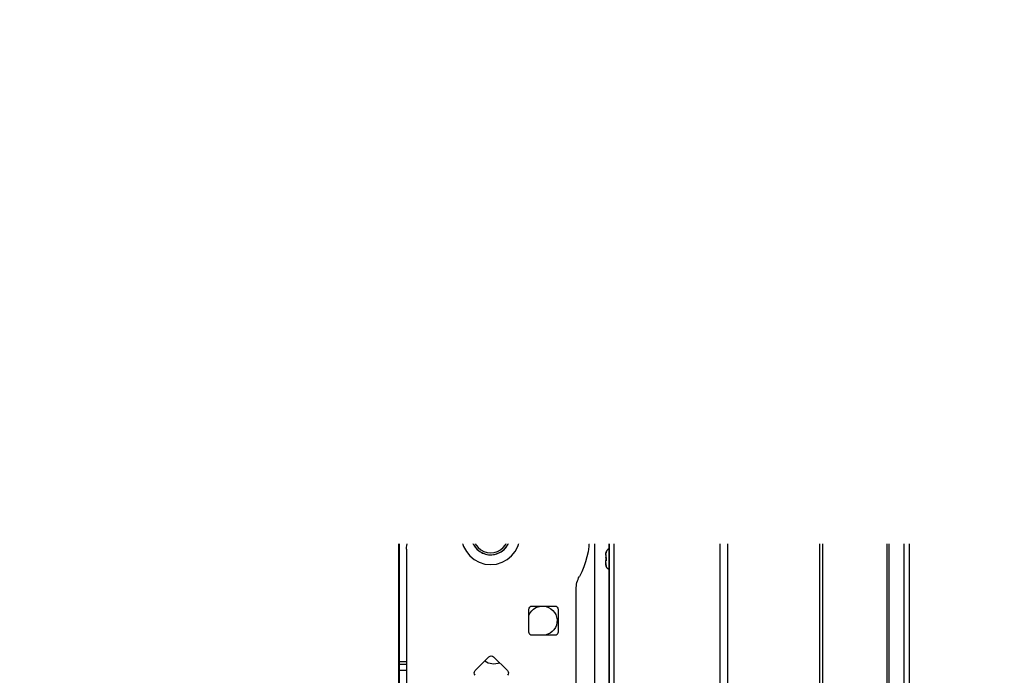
# Model space of a CAD drawing. Extents: x -382 to 1420, y -377 to 265.
# Drawn here: x 392.83 to 402.3, y -163.49 to -157.22 of the extents above; entities that cross this region are included whole.
import ezdxf
from ezdxf import colors
from ezdxf.entities.mleader import LeaderData, LeaderLine
from ezdxf.math import Vec2, Vec3

# ---------------------------------------------------------------- set-up
doc = ezdxf.new("R2010")
doc.units = 0
doc.header["$MEASUREMENT"] = 0
for name, color, linetype in [('AV-Anno-Iden', 154, 'CONTINUOUS'), ('AV-Detl-Obje', 84, 'CONTINUOUS'), ('AV-Detl-Obje-Brkt', 202, 'CONTINUOUS'), ('AV-Detl-Obje-Mont', 232, 'CONTINUOUS'), ('AV-Elev-Dims', 14, 'CONTINUOUS'), ('AV-Elev-Wall', 160, 'CONTINUOUS')]:
    doc.layers.add(name, color=color, linetype=linetype)
doc.styles.get("Standard").update_dxf_attribs({"font": 'arial.ttf'})

# ---------------------------------------------------------------- blocks, each defined once
blk = doc.blocks.new('A$C42D23839')
at = {"layer": 'AV-Detl-Obje-Brkt', "linetype": 'Continuous', "lineweight": 15}
for p, q in [((0, 4.3889), (0, 20.8786)), ((0.1358, 4.3889), (0.1358, 20.8786)), ((0.4372, 20.7537), (0.4372, 18.4343))]:
    blk.add_line(p, q, dxfattribs=at)
at = {"layer": 'AV-Detl-Obje-Mont', "linetype": 'Continuous', "lineweight": 15}
for p, q in [((0.8374, 18.4383), (1.0076, 19.2394)), ((2.007, 19.0482), (2.007, 17.8486)), ((1.8713, 18.9739), (1.8713, 16.7474)), ((1.9025, 18.9756), (1.9025, 17.8486)), ((1.195, 18.6975), (1.195, 18.6256)), ((1.5073, 18.6256), (1.5073, 18.6975)), ((1.1793, 18.6256), (1.5231, 18.6256)), ((1.1793, 18.6256), (1.1793, 18.459)), ((1.5231, 18.459), (1.5231, 18.6256)), ((1.1793, 18.5007), (1.5231, 18.5007)), ((0.4686, 18.4383), (1.4332, 18.4383)), ((0.1909, 13.9397), (0.3438, 18.3177)), ((1.5559, 18.3372), (1.9384, 16.3691)), ((1.5622, 18.3372), (1.9025, 16.5868)), ((1.1529, 18.1011), (1.1584, 18.0733)), ((1.1842, 18.1103), (1.1637, 18.1123)), ((1.1783, 18.0997), (1.1769, 18.111)), ((1.1793, 18.1108), (1.1793, 18.1015)), ((1.2025, 18.1737), (1.1955, 18.1379)), ((0.7984, 17.9874), (0.7796, 17.4493)), ((0.7047, 17.8348), (0.8172, 17.2559)), ((0.7082, 17.8307), (0.7191, 17.882)), ((1.0619, 17.385), (0.9647, 17.8853)), ((1.9025, 17.8486), (2.007, 17.8486)), ((1.9025, 17.8486), (1.9025, 17.0837)), ((2.007, 17.8486), (2.007, 17.0837)), ((0.9638, 17.3833), (1.0004, 17.3839)), ((0.9651, 17.3087), (0.9638, 17.3833)), ((1.177, 17.387), (1.0004, 17.3839)), ((1.0017, 17.3093), (1.0004, 17.3839)), ((1.177, 17.387), (1.2654, 17.3885)), ((1.1783, 17.3123), (1.177, 17.387)), ((1.5883, 17.394), (1.2654, 17.3885)), ((1.2666, 17.3138), (1.2654, 17.3885)), ((1.5883, 17.394), (1.7132, 17.3962)), ((1.5896, 17.3194), (1.5883, 17.394)), ((1.7145, 17.3215), (1.7132, 17.3962)), ((0.9347, 17.2579), (0.56, 17.2515)), ((1.715, 17.2903), (0.9631, 17.2774)), ((1.0017, 17.3093), (0.9651, 17.3087)), ((1.1783, 17.3123), (1.0017, 17.3093)), ((1.2666, 17.3138), (1.1783, 17.3123)), ((1.2666, 17.3138), (1.5896, 17.3194)), ((1.7145, 17.3215), (1.5896, 17.3194)), ((1.7145, 17.3215), (1.715, 17.2903)), ((1.7197, 17.0215), (1.715, 17.2903)), ((1.4676, 17.1496), (1.1238, 17.1437)), ((0.5253, 17.0242), (0.5643, 17.0467)), ((0.5643, 17.0467), (0.6033, 17.0242)), ((1.1662, 17.0858), (1.1557, 17.1057)), ((1.9025, 17.0837), (2.007, 17.0837)), ((1.9025, 16.554), (1.9025, 17.0837)), ((2.007, 12.736), (2.007, 17.0837)), ((0.5253, 16.9791), (0.5253, 17.0242)), ((0.5643, 16.9566), (0.5253, 16.9791)), ((0.6033, 16.9791), (0.5643, 16.9566)), ((0.6033, 17.0242), (0.6033, 16.9791)), ((1.1433, 16.8791), (1.4721, 16.8848)), ((0.5686, 16.7518), (1.3661, 16.7655)), ((0.9375, 16.8269), (0.9845, 16.815)), ((0.9845, 16.815), (1.0044, 16.8165)), ((1.4021, 16.7933), (1.4011, 16.7981)), ((1.4021, 16.7933), (1.4902, 16.7049)), ((1.5568, 16.8106), (1.4902, 16.7049)), ((0.6658, 16.6818), (0.6078, 16.5711)), ((0.6653, 16.6866), (0.6658, 16.6818)), ((0.6078, 16.5711), (0.5129, 16.6524)), ((1.064, 16.623), (1.0377, 16.6189)), ((1.064, 16.6231), (1.064, 16.623)), ((1.888, 16.3959), (1.7702, 16.3544)), ((1.837, 16.2488), (1.7702, 16.3544)), ((1.9384, 16.3691), (1.9384, 16.1067)), ((1.8414, 16.2468), (1.837, 16.2488)), ((0.4443, 16.1534), (0.3194, 16.1582)), ((0.4443, 16.1534), (0.4117, 16.0328)), ((1.7461, 16.1734), (1.8264, 16.0686)), ((0.4117, 16.0328), (0.4081, 16.0296)), ((1.6506, 16.0598), (1.7218, 15.6105)), ((1.6572, 14.3269), (1.6572, 16.0182)), ((1.9025, 13.9417), (1.9025, 16.0501)), ((0.6882, 15.848), (0.6624, 15.8933)), ((0.8497, 15.5944), (0.6882, 15.848)), ((0.7275, 15.8264), (0.7449, 15.8045)), ((1.5655, 15.5554), (1.4448, 15.5233)), ((1.5655, 15.5554), (1.5701, 15.5539)), ((1.8713, 15.5269), (1.8713, 13.9909)), ((0.8726, 15.4482), (0.8765, 15.451)), ((1.0013, 15.4561), (0.8765, 15.451)), ((1.0013, 15.4561), (0.9784, 15.3333)), ((1.4448, 15.5233), (1.5031, 15.4128)), ((1.3421, 15.3447), (1.3468, 15.2554)), ((1.5307, 15.375), (1.4841, 15.3986)), ((1.5365, 15.2655), (1.5307, 15.375)), ((1.8993, 13.9468), (1.0231, 15.3222)), ((1.3468, 15.2554), (1.4445, 15.2057)), ((1.4445, 15.2057), (1.5365, 15.2655)), ((1.2937, 15.1028), (1.1629, 15.1028)), ((1.1668, 15.0966), (1.2887, 15.0966)), ((1.2887, 15.0966), (1.285, 15.1028)), ((1.2887, 14.9092), (1.2862, 14.9092)), ((1.2902, 14.903), (1.2937, 14.903)), ((1.9384, 13.8126), (1.9384, 9.9212)), ((0.3145, 8.0346), (0.3145, 13.4314)), ((0.7354, 13.269), (0.5181, 13.269)), ((0.4868, 13.2377), (0.4868, 13.0204)), ((0.7667, 13.0204), (0.7667, 13.2377)), ((0.5181, 12.9892), (0.7354, 12.9892)), ((1.1044, 12.784), (0.9719, 12.6515)), ((1.281, 12.6515), (1.1485, 12.784)), ((1.9384, 12.736), (2.007, 12.736)), ((2.007, 12.7139), (1.9384, 12.7139)), ((2.007, 12.736), (2.007, 12.7139)), ((2.007, 12.6515), (2.007, 12.7139)), ((1.9384, 12.6515), (2.007, 12.6515)), ((2.007, 12.6515), (2.007, 12.6073))]:
    blk.add_line(p, q, dxfattribs=at)
at = {"layer": 'AV-Detl-Obje-Mont', "linetype": 'Continuous', "lineweight": 15, "flags": 128}
for points in [[(1.6007, 18.1395), (1.5983, 18.1631), (1.5876, 18.2068)], [(1.5557, 16.816), (1.5565, 16.8121), (1.5568, 16.8106)], [(0.5129, 16.6524), (0.5128, 16.6539), (0.5123, 16.6579)], [(0.9973, 16.6151), (1.0646, 16.6281), (1.1052, 16.6314)], [(1.0023, 16.6154), (1.0517, 16.6254), (1.1003, 16.6303)], [(1.888, 16.3959), (1.8895, 16.3953), (1.8931, 16.3937)], [(0.3153, 16.1545), (0.3183, 16.1572), (0.3194, 16.1582)], [(1.6135, 15.9951), (1.6015, 15.9569), (1.5737, 15.8934)], [(1.6113, 15.9906), (1.5952, 15.9428), (1.5752, 15.8983)], [(1.5864, 15.932), (1.5901, 15.9409), (1.5967, 15.9582)], [(0.7657, 15.7756), (0.7324, 15.8134), (0.7038, 15.853)], [(0.7581, 15.7837), (0.7062, 15.8495), (0.7041, 15.8528)], [(0.8016, 15.7156), (0.7713, 15.7414), (0.7258, 15.7888)], [(1.5083, 15.411), (1.5046, 15.4123), (1.5031, 15.4128)], [(0.9784, 15.3333), (0.9771, 15.3324), (0.9739, 15.33)]]:
    blk.add_lwpolyline(points, dxfattribs=at)
at = {"layer": 'AV-Detl-Obje-Mont', "linetype": 'Continuous', "lineweight": 15}
for centre, radius in [((1.0328, 18.1884), 0.1704), ((1.3486, 17.9305), 0.0532), ((1.3486, 17.9305), 0.0504), ((1.4201, 17.5627), 0.0532), ((1.4201, 17.5627), 0.0504), ((0.5643, 17.0017), 0.1874), ((1.0015, 17.0017), 0.1874), ((1.0015, 17.0017), 0.1674), ((0.5643, 17.0017), 0.1309), ((0.5643, 17.0017), 0.0655), ((1.1264, 16.1272), 0.1014), ((1.1321, 13.9466), 0.2811), ((1.1321, 13.9466), 0.1874), ((1.1321, 13.9466), 0.1674)]:
    blk.add_circle(centre, radius, dxfattribs=at)
for centre, radius, start, end in [((1.3512, 18.6256), 0.1719, 0, 180), ((1.3512, 18.1259), 0.3748, 356.13106, 123.55731), ((0.4686, 18.3133), 0.1249, 90, 178), ((1.4332, 18.3133), 0.1249, 11, 90), ((1.4396, 18.3133), 0.1249, 11, 90), ((1.3512, 18.1259), 0.3748, 141.90335, 195.90072), ((1.3512, 18.1259), 0.2498, 137.69576, 200.10831), ((1.1628, 18.1023), 0.00999, 84.46533, 187.14939), ((1.3512, 18.1259), 0.3748, 322.32807, 356.13106), ((0.8347, 17.86), 0.1324, 11, 191), ((0.8406, 17.8294), 0.1324, 109.124, 191), ((0.5643, 17.0017), 0.2498, 90.98226, 270.98226), ((0.9342, 17.2891), 0.0312, 270.98226, 338.00287), ((1.4698, 17.0172), 0.1324, 270.98226, 90.98226), ((0.5643, 17.0017), 0.039, 60, 120), ((0.5643, 17.0017), 0.039, 120, 180), ((0.5643, 17.0017), 0.039, 180, 240), ((0.5643, 17.0017), 0.039, 240, 300), ((0.5643, 17.0017), 0.039, 0, 60), ((0.5643, 17.0017), 0.039, 300, 0), ((1.4698, 17.0172), 0.2498, 297.75205, 0.98226), ((0.958, 17.2388), 0.625, 242.07926, 315.15696), ((0.958, 17.2388), 0.629, 242.32483, 314.91139), ((1.4902, 16.7048), 0.1249, 57.81474, 134.89587), ((1.1264, 16.1272), 0.8116, 19.16733, 58.06889), ((1.1264, 16.1272), 0.8076, 19.43699, 57.79922), ((0.6078, 16.5711), 0.1249, 62.34034, 139.42148), ((0.958, 17.2388), 0.7539, 242.32483, 314.91139), ((1.1264, 16.1272), 0.6827, 19.43699, 57.79922), ((1.1264, 16.1272), 0.8116, 139.16733, 178.06889), ((1.1264, 16.1272), 0.8076, 139.43699, 177.79922), ((1.1264, 16.1272), 0.6827, 139.43699, 177.79922), ((1.1264, 16.1272), 0.5197, 86.74197, 110.49425), ((1.1264, 16.1272), 0.5072, 91.12043, 106.11579), ((1.7702, 16.3544), 0.1249, 302.34034, 19.42148), ((2.1734, 15.7173), 0.7539, 122.32483, 194.91139), ((2.1734, 15.7173), 0.629, 122.32483, 194.91139), ((2.1734, 15.7173), 0.625, 122.07926, 195.15696), ((0.4443, 16.1534), 0.1249, 177.81474, 254.89587), ((0.248, 15.4255), 0.7539, 2.32483, 74.91139), ((1.876, 16.1067), 0.0625, 217.5, 0), ((0.248, 15.4255), 0.625, 38.61811, 75.15696), ((0.248, 15.4255), 0.625, 2.07926, 75.15696), ((0.248, 15.4255), 0.629, 2.32483, 74.91139), ((1.1264, 16.1272), 0.5244, 325.5171, 351.34575), ((1.1264, 16.1272), 0.5047, 212.40908, 224.82713), ((0.248, 15.4255), 0.625, 2.07926, 38.61811), ((1.1264, 16.1272), 0.6221, 312.91727, 328.55844), ((1.1264, 16.1272), 0.6246, 312.73469, 328.18558), ((1.4448, 15.5233), 0.1249, 297.81474, 14.89587), ((1.8294, 15.6275), 0.109, 189, 312.0778), ((1.0013, 15.4561), 0.1249, 182.34034, 259.42148), ((1.1264, 16.1272), 0.6827, 259.43699, 297.79922), ((1.4387, 15.3152), 0.1874, 176.91992, 50.74006), ((1.4387, 15.3152), 0.2054, 0, 51.55896), ((1.1264, 16.1272), 0.8116, 259.16733, 298.06889), ((1.1264, 16.1272), 0.8076, 259.43699, 297.79922), ((1.4387, 15.3152), 0.0949, 160.61042, 343.78596), ((1.4387, 15.3152), 0.0702, 143.46704, 343.78596), ((1.4387, 15.3152), 0.0702, 343.78596, 78.60799), ((1.4387, 15.3152), 0.0949, 343.78596, 61.4646), ((1.4387, 15.3152), 0.2054, 177.92353, 0), ((1.1264, 15.0029), 0.1874, 330, 30), ((1.1264, 15.0029), 0.1949, 329.14811, 30.85189), ((0.4573, 14.2883), 0.1399, 65.31281, 245.31281), ((-3.7168, 5.208), 10.1337, 62.36279, 65.31281), ((-3.7168, 5.208), 9.8539, 62.38236, 65.31281), ((0.9517, 14.0374), 0.1399, 82.53368, 224.04662), ((0.9399, 13.9136), 0.7495, 178, 208.85012), ((1.6886, 13.8126), 0.2498, 0, 32.5), ((0.0646, 13.4314), 0.2498, 0, 28.85012), ((0.5181, 13.2377), 0.0312, 90, 180), ((0.6367, 13.1291), 0.1399, 21.73503, 269.48802), ((0.7354, 13.2377), 0.0312, 0, 90), ((0.5181, 13.0204), 0.0312, 180, 270), ((0.7354, 13.0204), 0.0312, 270, 0), ((1.1264, 12.7619), 0.0312, 45, 135), ((1.1033, 12.8535), 0.1399, 245.91056, 307.92946), ((0.9939, 12.6294), 0.0312, 135, 225), ((1.2589, 12.6294), 0.0312, 315, 45)]:
    blk.add_arc(centre, radius, start, end, dxfattribs=at)
for points in [[(0.9631, 17.2774), (0.9631, 17.2913), (0.9631, 17.319), (0.9631, 17.354), (0.9633, 17.3785), (0.9636, 17.3817), (0.9638, 17.3833)], [(0.9631, 17.2774), (0.9633, 17.2815), (0.9636, 17.2897), (0.964, 17.3), (0.9645, 17.3073), (0.9649, 17.3082), (0.9651, 17.3087)]]:
    blk.add_open_spline(points, degree=3, dxfattribs=at)
for points, knots in [([(1.5557, 16.816), (1.5431, 16.8223), (1.5177, 16.8348), (1.4748, 16.8362), (1.4335, 16.8249), (1.4118, 16.807), (1.4011, 16.7981)], [0, 0, 0, 0, 0.250748, 0.501501, 0.752227, 1, 1, 1, 1]), ([(0.6653, 16.6866), (0.6523, 16.6919), (0.6261, 16.7027), (0.5832, 16.701), (0.5428, 16.6869), (0.5224, 16.6675), (0.5123, 16.6579)], [0, 0, 0, 0, 0.250748, 0.501501, 0.752227, 1, 1, 1, 1]), ([(1.8414, 16.2468), (1.8526, 16.2555), (1.875, 16.2727), (1.895, 16.3108), (1.903, 16.3528), (1.8964, 16.3801), (1.8931, 16.3937)], [0, 0, 0, 0, 0.250748, 0.501501, 0.752227, 1, 1, 1, 1]), ([(0.3153, 16.1545), (0.3162, 16.1404), (0.318, 16.1123), (0.3383, 16.0744), (0.3687, 16.0442), (0.395, 16.0345), (0.4081, 16.0296)], [0, 0, 0, 0, 0.250748, 0.501501, 0.752227, 1, 1, 1, 1]), ([(1.5083, 15.411), (1.5201, 15.4189), (1.5436, 15.4345), (1.5663, 15.471), (1.5772, 15.5124), (1.5725, 15.5401), (1.5701, 15.5539)], [0, 0, 0, 0, 0.250748, 0.501501, 0.752227, 1, 1, 1, 1]), ([(0.8726, 15.4482), (0.8744, 15.4342), (0.8782, 15.4062), (0.9011, 15.3698), (0.9336, 15.3419), (0.9605, 15.334), (0.9739, 15.33)], [0, 0, 0, 0, 0.250748, 0.501501, 0.752227, 1, 1, 1, 1]), ([(1.1301, 14.134), (1.1096, 14.1318), (1.0686, 14.1274), (1.014, 14.0962), (0.9714, 14.0498), (0.9463, 13.9908), (0.9423, 13.9273), (0.9587, 13.8674), (0.9931, 13.8159), (1.0434, 13.7774), (1.1045, 13.7576), (1.1678, 13.7592), (1.226, 13.7806), (1.2746, 13.8196), (1.3086, 13.8734), (1.3228, 13.9359), (1.3157, 13.9983), (1.2895, 14.0543), (1.2464, 14.0994), (1.1908, 14.1291), (1.1497, 14.1324), (1.1301, 14.134)], [0, 0, 0, 0, 0.052005, 0.103955, 0.157319, 0.211932, 0.264927, 0.315915, 0.36765, 0.421659, 0.476041, 0.528374, 0.579471, 0.631804, 0.686134, 0.740205, 0.791908, 0.842923, 0.89589, 0.95049, 1, 1, 1, 1])]:
    blk.add_open_spline(points, degree=3, knots=knots, dxfattribs=at)
blk = doc.blocks.new('A$C90a6f177')
at = {"layer": 'AV-Detl-Obje', "lineweight": 0}
for points in [[(0.0001, 0.3361), (0.0001, 33.0358), (0.0519, 33.0876)], [(0.0519, 33.0876), (0.0519, 0.2844), (0.0001, 0.3361)], [(0.197, 33.1003), (0.197, 0.2717), (0.0519, 0.2844)], [(0.2166, 33.0806), (0.2166, 0.2913), (0.1969, 0.2913)], [(0.8249, 33.0251), (0.8251, 33.0255), (0.8251, 33.0265), (0.8252, 33.0275), (0.8252, 33.0283), (0.8253, 33.0293), (0.8255, 33.0302), (0.8256, 33.0313), (0.8257, 33.0326), (0.8259, 33.0337), (0.826, 33.0344), (0.8263, 33.0348), (0.8266, 33.035), (0.8267, 33.0351), (0.8282, 33.0349), (0.2166, 33.0885), (0.2166, 0.2835)], [(0.8571, 0.4212), (0.8571, 32.8761), (0.8577, 32.8849), (0.8579, 32.8928), (0.8576, 32.9014)], [(2.8739, 24.0037), (2.8739, 4.3949)], [(1.811, 4.628), (1.811, 23.6846), (1.8503, 23.6452)], [(0.9128, 22.0922), (0.9338, 22.144), (0.9677, 22.1836)], [(0.9676, 22.1836), (1.0077, 22.2006)], [(1.0086, 22.2007), (1.0131, 22.201), (1.0177, 22.2011), (1.0224, 22.201), (1.0272, 22.2007), (1.0319, 22.2003), (1.0367, 22.1998), (1.0415, 22.1988), (1.0463, 22.1978), (1.0513, 22.1966), (1.0562, 22.1952), (1.0612, 22.1935), (1.0659, 22.1918), (1.0708, 22.1898), (1.0755, 22.1875), (1.0803, 22.1853), (1.0851, 22.1828), (1.0884, 22.1806), (1.0928, 22.1778), (1.0974, 22.1749), (1.1016, 22.1718), (1.1058, 22.1686), (1.1098, 22.1652), (1.1135, 22.1617), (1.1172, 22.1581), (1.1209, 22.1545), (1.1242, 22.1505), (1.1276, 22.1464), (1.1309, 22.1421), (1.1341, 22.1377), (1.1372, 22.1332), (1.1401, 22.1284), (1.1428, 22.1236), (1.1455, 22.1186), (1.148, 22.1135), (1.1503, 22.1081), (1.1527, 22.1027), (1.1548, 22.0971), (1.1566, 22.0914), (1.1585, 22.0856), (1.1601, 22.0798), (1.1616, 22.0738), (1.1628, 22.0677), (1.164, 22.0616), (1.1648, 22.0555), (1.1656, 22.0492), (1.1662, 22.043), (1.1665, 22.0367), (1.1667, 22.0306), (1.1667, 22.028)], [(0.9048, 22.0356), (0.9129, 22.0923)], [(0.912, 22.0828), (0.9117, 22.0845)], [(0.9119, 22.046), (0.9121, 22.046), (0.9122, 22.046), (0.9124, 22.046), (0.9125, 22.046), (0.9126, 22.046), (0.9128, 22.046), (0.9131, 22.046), (0.9133, 22.046), (0.9133, 22.0458), (0.9135, 22.0458), (0.9135, 22.0654)], [(0.9128, 22.0779), (0.912, 22.0828)], [(0.912, 22.0828), (0.912, 22.0828)], [(0.9132, 22.0716), (0.9128, 22.0779)], [(0.9135, 22.0654), (0.9132, 22.0716)], [(0.9093, 22.0398), (0.9093, 22.0395), (0.909, 22.0386), (0.9089, 22.0374), (0.9087, 22.0368), (0.9086, 22.0358), (0.9086, 22.0347), (0.9084, 22.0337), (0.9084, 22.0326), (0.9083, 22.0316), (0.9083, 22.0305), (0.9083, 22.0295)], [(0.9083, 22.0295), (0.9083, 22.0266)], [(0.9089, 22.0295), (0.9087, 22.0295), (0.9086, 22.0295), (0.9084, 22.0295), (0.9083, 22.0295)], [(0.9089, 22.0265), (0.9087, 22.0265), (0.9086, 22.0265), (0.9084, 22.0265), (0.9083, 22.0265)], [(0.9089, 22.0266), (0.9089, 22.0295), (0.9089, 22.0314), (0.909, 22.0339), (0.9093, 22.0359), (0.9096, 22.0377), (0.9098, 22.0389), (0.91, 22.0394)], [(0.9089, 22.031), (0.909, 22.0334), (0.9091, 22.0353), (0.9094, 22.0371), (0.9097, 22.0386), (0.91, 22.0393)], [(0.9089, 22.0245), (0.9089, 22.0266)], [(0.912, 22.046), (0.9117, 22.0458), (0.9114, 22.0456), (0.911, 22.0452), (0.9107, 22.0446), (0.9106, 22.0443), (0.9103, 22.0438), (0.9102, 22.0432), (0.9099, 22.0427), (0.9098, 22.0421), (0.9096, 22.0415), (0.9095, 22.041)], [(0.9099, 22.0393), (0.9104, 22.0407)], [(0.9104, 22.0152), (0.9104, 22.0153), (0.9101, 22.0159)], [(0.9102, 22.0405), (0.9105, 22.0408), (0.9108, 22.0412), (0.9112, 22.0417), (0.9112, 22.042), (0.9115, 22.0426), (0.9118, 22.0431), (0.9119, 22.0435), (0.912, 22.0442), (0.912, 22.0448), (0.912, 22.0453), (0.912, 22.046)], [(0.9104, 22.0407), (0.9104, 22.0407)], [(0.912, 21.9732), (0.9128, 21.9781)], [(0.912, 21.9732), (0.912, 21.9732)], [(0.9953, 21.8287), (0.9991, 21.8268), (1.0033, 21.8251), (1.0075, 21.8236), (1.0118, 21.8222), (1.0162, 21.8211), (1.021, 21.8201), (1.0257, 21.8194), (1.0305, 21.8189), (1.0355, 21.8186), (1.0407, 21.8184), (1.046, 21.8186), (1.0514, 21.819), (1.0568, 21.8195), (1.0623, 21.8204), (1.0679, 21.8215), (1.0734, 21.8229), (1.0791, 21.8244), (1.0848, 21.8262), (1.0904, 21.8283), (1.0958, 21.8305), (1.0994, 21.8322), (1.1047, 21.8347), (1.1098, 21.8375), (1.1148, 21.8405), (1.1197, 21.8436), (1.1243, 21.8469), (1.1287, 21.8502), (1.1329, 21.8539), (1.1371, 21.8576), (1.1412, 21.8616), (1.1451, 21.8659), (1.1489, 21.8702), (1.1526, 21.875), (1.1561, 21.8797), (1.1596, 21.8847), (1.1629, 21.89), (1.1659, 21.8954), (1.169, 21.9011), (1.1719, 21.907), (1.1747, 21.9133), (1.1773, 21.9197), (1.1797, 21.9263), (1.182, 21.9333), (1.1841, 21.9404), (1.1862, 21.9477), (1.188, 21.9555), (1.1895, 21.9633), (1.1911, 21.9715), (1.1923, 21.9798), (1.1934, 21.9883), (1.1943, 21.9972), (1.1948, 22.0061), (1.1952, 22.0152), (1.1954, 22.0244), (1.1954, 22.028)], [(0.9124, 21.9358), (0.9125, 21.9354), (0.9149, 21.9288), (0.9173, 21.9226), (0.9199, 21.9165), (0.9225, 21.9105), (0.9253, 21.9047), (0.9282, 21.8991), (0.9306, 21.8948), (0.9338, 21.8895), (0.9371, 21.8841), (0.9404, 21.8791), (0.9441, 21.8743), (0.9477, 21.8695), (0.9513, 21.865), (0.955, 21.8607), (0.9589, 21.8565), (0.9627, 21.8526), (0.9667, 21.849), (0.9707, 21.8454), (0.9746, 21.8422), (0.9788, 21.839), (0.9828, 21.8362), (0.987, 21.8334), (0.991, 21.8309), (0.9953, 21.8287)], [(0.9459, 21.6737), (0.9459, 21.4375)], [(0.9684, 21.6737), (0.9459, 21.6737)], [(0.9588, 21.4375), (0.9588, 21.6737)], [(0.9684, 21.4375), (0.9684, 21.6737)], [(1.0533, 21.6737), (0.9989, 21.5557)], [(1.0484, 21.6632), (1.0951, 21.5618)], [(1.1076, 21.5556), (1.0533, 21.6737)], [(0.9989, 21.5556), (1.0249, 21.5556)], [(1.025, 21.5556), (1.025, 21.4375)], [(1.0717, 21.4375), (1.0717, 21.5557)], [(1.0717, 21.5556), (1.1076, 21.5556)], [(1.0815, 21.4375), (1.0815, 21.5557)], [(0.9459, 21.4375), (0.9684, 21.4375)], [(1.025, 21.4375), (1.0815, 21.4375)], [(2.874, 17.5821), (2.8771, 17.5802), (2.88, 17.5781), (2.8828, 17.576), (2.8853, 17.5737), (2.8878, 17.5714), (2.8899, 17.5689), (2.8921, 17.5664), (2.894, 17.5638), (2.8957, 17.561), (2.8974, 17.5581), (2.8989, 17.5552), (2.9001, 17.552), (2.9003, 17.5519)], [(2.9003, 17.5519), (2.9003, 17.5517), (2.9003, 17.5516), (2.9003, 17.5515), (2.9005, 17.5513), (2.9005, 17.5512), (2.9005, 17.5511), (2.9005, 17.5509), (2.9006, 17.5508), (2.9006, 17.5506), (2.9006, 17.5505), (2.9007, 17.5504)], [(2.9018, 17.5463), (2.9006, 17.5506)], [(2.9014, 17.5476), (2.9006, 17.5505)], [(2.9007, 17.5504), (2.901, 17.5494), (2.9013, 17.5479), (2.9014, 17.5475), (2.9019, 17.5461), (2.9021, 17.5446), (2.9025, 17.5432), (2.9028, 17.5418), (2.9032, 17.5404), (2.9035, 17.5389), (2.9037, 17.5375), (2.9039, 17.536)], [(2.902, 17.5455), (2.9015, 17.5469)], [(2.9022, 17.5447), (2.902, 17.5455)], [(2.9024, 17.5438), (2.9021, 17.5448)], [(2.9026, 17.5429), (2.9024, 17.544)], [(2.9028, 17.5418), (2.9025, 17.5432)], [(2.903, 17.5408), (2.9028, 17.5422)], [(2.9033, 17.5397), (2.9029, 17.5413)], [(2.9033, 17.5393), (2.9032, 17.5403)], [(2.9036, 17.5383), (2.9033, 17.5398)], [(2.9037, 17.5372), (2.9034, 17.5386)], [(2.904, 17.536), (2.9037, 17.5374)], [(2.9047, 17.5311), (2.904, 17.5361)], [(2.904, 17.536), (2.904, 17.536)], [(2.9052, 17.5248), (2.9047, 17.531)], [(2.9054, 17.5186), (2.9052, 17.5247)], [(2.9003, 17.4827), (2.9003, 17.4797)], [(2.9009, 17.4827), (2.9007, 17.4827), (2.9006, 17.4827), (2.9005, 17.4827), (2.9003, 17.4827)], [(2.9009, 17.4797), (2.9007, 17.4797), (2.9006, 17.4797), (2.9005, 17.4797), (2.9003, 17.4797)], [(2.9009, 17.4776), (2.9009, 17.4797)], [(2.9022, 17.4938), (2.9022, 17.4938)], [(2.904, 17.4264), (2.904, 17.4264)]]:
    blk.add_lwpolyline(points, dxfattribs=at)
for points in [[(0.8329, 0.3717, -0.043102), (0.8282, 0.4213), (0.8282, 32.8761), (0.8571, 32.8761), (1.7398, 31.2006), (1.811, 31.2006)], [(1.7685, 31.6808), (1.77, 31.6704), (1.7712, 31.6597), (1.7725, 31.6487), (1.7736, 31.6372), (1.7746, 31.6253), (1.7753, 31.6129), (1.7758, 31.5997), (1.7762, 31.5858), (1.7764, 31.5708), (1.7765, 31.5547), (1.7764, 31.5364), (1.7761, 31.515), (1.7758, 31.4999), (1.7753, 31.474), (1.775, 31.4643), (1.7743, 31.4425), (1.7734, 31.423, -0.020283), (1.7633, 31.2979, -0.020006), (1.7551, 31.2492, -0.043101), (1.7398, 31.2006), (1.7398, 4.572)], [(2.8285, 23.9761), (2.8285, 9.0325, 0.139452), (2.5034, 9.0803, 0.006153), (2.4723, 9.078), (1.8503, 9.0235)], [(0.9132, 21.9825), (0.9128, 21.9781), (0.9132, 21.9844), (0.9135, 21.9906), (0.9135, 22.0102, 0.246156), (0.9096, 22.015), (0.9093, 22.0161), (0.909, 22.0174), (0.9089, 22.0185), (0.9087, 22.0196), (0.9086, 22.0207), (0.9085, 22.0219), (0.9085, 22.023), (0.9085, 22.0233), (0.9083, 22.0244), (0.9083, 22.0257), (0.9088, 22.0265), (0.9088, 22.0252), (0.909, 22.0231), (0.9091, 22.0211), (0.9094, 22.0193), (0.9097, 22.0178), (0.9101, 22.0159), (0.9098, 22.0169), (0.9095, 22.0182), (0.9093, 22.0199), (0.909, 22.022), (0.9047, 22.0281), (0.9072, 21.9915), (0.9257, 21.9277), (0.9619, 21.877), (1.0085, 21.8553), (1.0132, 21.855), (1.0178, 21.8548), (1.0224, 21.855), (1.0271, 21.8553), (1.0318, 21.8557), (1.0367, 21.8564), (1.0415, 21.8572), (1.0464, 21.8582), (1.0513, 21.8594), (1.0561, 21.8608), (1.0611, 21.8625), (1.0659, 21.8643), (1.0709, 21.8662), (1.0756, 21.8684), (1.0803, 21.8708), (1.085, 21.8733), (1.0885, 21.8754), (1.0929, 21.8782), (1.0974, 21.8811), (1.1015, 21.8841), (1.1058, 21.8875), (1.1097, 21.8908), (1.1135, 21.8943), (1.1172, 21.8979), (1.1208, 21.9016), (1.1242, 21.9055), (1.1277, 21.9096), (1.1308, 21.9139), (1.1342, 21.9183), (1.1371, 21.9229), (1.1402, 21.9276), (1.1428, 21.9325), (1.1456, 21.9375), (1.1479, 21.9426), (1.1504, 21.9479), (1.1526, 21.9533), (1.1547, 21.9589), (1.1567, 21.9645), (1.1585, 21.9704), (1.16, 21.9762), (1.1615, 21.9822), (1.1629, 21.9883), (1.1639, 21.9944), (1.1647, 22.0007), (1.1656, 22.0069), (1.1661, 22.013), (1.1664, 22.0193), (1.1667, 22.0255), (1.1667, 22.028), (1.1954, 22.028), (1.1954, 22.032), (1.1952, 22.0413), (1.1948, 22.0503), (1.1943, 22.0593), (1.1933, 22.068), (1.1923, 22.0766), (1.1909, 22.0849), (1.1894, 22.0931), (1.1879, 22.1009), (1.1861, 22.1085), (1.184, 22.116), (1.1819, 22.1231), (1.1795, 22.13), (1.177, 22.1367), (1.1745, 22.1431), (1.1718, 22.1492), (1.1689, 22.1552), (1.1658, 22.1609), (1.1626, 22.1664), (1.1594, 22.1716), (1.1559, 22.1766), (1.1525, 22.1814), (1.1487, 22.186), (1.145, 22.1904), (1.1411, 22.1946), (1.1369, 22.1985), (1.1327, 22.2024), (1.1284, 22.206), (1.124, 22.2093), (1.1194, 22.2127), (1.1146, 22.2156), (1.1096, 22.2186), (1.1044, 22.2214), (1.0991, 22.2241), (1.0954, 22.2257), (1.09, 22.2278), (1.0844, 22.2299), (1.0787, 22.2317), (1.073, 22.2332), (1.0675, 22.2346), (1.0619, 22.2357), (1.0564, 22.2364), (1.0509, 22.2371), (1.0455, 22.2374), (1.0403, 22.2375), (1.0351, 22.2375), (1.0301, 22.2371), (1.0253, 22.2366), (1.0204, 22.2357), (1.0157, 22.2349), (1.0112, 22.2336), (1.0069, 22.2324), (1.0028, 22.2307), (0.9987, 22.2291), (0.9949, 22.2271), (0.9906, 22.2247), (0.9866, 22.2222), (0.9824, 22.2196), (0.9784, 22.2167), (0.9742, 22.2136), (0.9703, 22.2103), (0.9663, 22.2068), (0.9622, 22.2031), (0.9585, 22.199), (0.9547, 22.195), (0.9509, 22.1906), (0.9473, 22.1861), (0.9436, 22.1813), (0.9402, 22.1764), (0.9367, 22.1713), (0.9334, 22.1661), (0.9303, 22.1607), (0.9281, 22.1568), (0.9253, 22.1511), (0.9224, 22.1454), (0.9198, 22.1395), (0.9173, 22.1334), (0.9149, 22.127), (0.9125, 22.1204), (0.9124, 22.1203, 0.018259), (0.9076, 22.1046, 0.008416), (0.9055, 22.0959, 0.028875), (0.9039, 22.0883, 0.028115), (0.9, 22.0661, 0.019027), (0.8977, 22.0385, 0.009867), (0.8976, 22.028)], [(0.9064, 21.9568, -0.018051), (0.9038, 21.9678, -0.018339), (0.9001, 21.9899, -0.022807), (0.8979, 22.017, -0.009248), (0.8976, 22.028), (0.9048, 22.028), (0.9048, 22.0357)], [(2.9054, 17.5186), (2.9054, 17.499), (2.9052, 17.4991), (2.9051, 17.4991), (2.9049, 17.4991), (2.9048, 17.4991), (2.9047, 17.4991), (2.9045, 17.4991), (2.9044, 17.4991), (2.9042, 17.4991), (2.9041, 17.4991), (2.9053, 17.499, -0.25195), (2.9018, 17.4925), (2.904, 17.4991), (2.9037, 17.499), (2.9034, 17.4988), (2.9033, 17.4987), (2.903, 17.4983), (2.9027, 17.4977), (2.9025, 17.4975), (2.9023, 17.4969), (2.902, 17.4963), (2.9019, 17.4958), (2.9018, 17.4952), (2.9016, 17.4947), (2.9013, 17.493), (2.9011, 17.4928), (2.901, 17.4916), (2.9009, 17.4907), (2.9007, 17.49), (2.9006, 17.4889), (2.9005, 17.4879), (2.9005, 17.4868), (2.9003, 17.4858), (2.9003, 17.4847), (2.9003, 17.4837), (2.9003, 17.4797), (2.9003, 17.4788), (2.9003, 17.4777), (2.9003, 17.4765), (2.9003, 17.4762), (2.9005, 17.4751), (2.9005, 17.4738), (2.9006, 17.4727), (2.9009, 17.4716), (2.901, 17.4705), (2.9013, 17.4693), (2.904, 17.4632), (2.9041, 17.4632), (2.9043, 17.4632), (2.9044, 17.4632), (2.9045, 17.4632), (2.9047, 17.4632), (2.9048, 17.4632), (2.9051, 17.4632), (2.9054, 17.4632), (2.9054, 17.4633, 0.212457), (2.9022, 17.4687, 0.180893), (2.904, 17.4631)], [(2.874, 17.3803), (2.8771, 17.3822), (2.88, 17.3843), (2.8828, 17.3864), (2.8853, 17.3887), (2.8878, 17.391), (2.8899, 17.3933), (2.8921, 17.3958), (2.894, 17.3986), (2.8957, 17.4014), (2.8974, 17.4041), (2.8989, 17.4072), (2.9001, 17.4103), (2.9006, 17.4117), (2.9017, 17.4156, 0.022958), (2.9047, 17.4313), (2.9052, 17.4376), (2.9054, 17.4438), (2.9054, 17.4634, 0.246156), (2.9024, 17.4684), (2.9022, 17.4685), (2.9021, 17.469), (2.9018, 17.47), (2.9015, 17.4714), (2.9013, 17.473), (2.901, 17.4751), (2.9009, 17.4797), (2.9009, 17.4784), (2.9009, 17.4762), (2.9011, 17.4743), (2.9013, 17.4725), (2.9015, 17.4709), (2.9018, 17.4698)], [(2.9048, 17.4321, -0.002622), (2.904, 17.4262), (2.904, 17.4264), (2.904, 17.4264), (2.904, 17.4262), (2.9037, 17.4248), (2.9034, 17.4235), (2.9032, 17.4219), (2.9027, 17.4205), (2.9025, 17.4191), (2.9022, 17.4178), (2.9018, 17.4164), (2.9014, 17.4148), (2.9011, 17.4135), (2.9007, 17.4121), (2.9006, 17.4119), (2.9006, 17.4117), (2.9006, 17.4116), (2.9005, 17.4114), (2.9005, 17.4112), (2.9005, 17.411), (2.9003, 17.4109), (2.9003, 17.4107), (2.9003, 17.4106), (2.9003, 17.4105)], [(2.9018, 17.4925), (2.9017, 17.4918), (2.9014, 17.4903), (2.9011, 17.4884), (2.901, 17.4865), (2.9009, 17.4797), (2.9009, 17.4827), (2.9009, 17.4846), (2.901, 17.4871), (2.9011, 17.489), (2.9014, 17.4908), (2.9017, 17.4921), (2.9018, 17.4925, 0.172986), (2.904, 17.4992)]]:
    blk.add_lwpolyline(points, format="xyb", dxfattribs=at)
blk.add_lwpolyline([(0.9102, 22.0155, -0.193235), (0.912, 22.01), (0.9121, 22.01), (0.9123, 22.01), (0.9124, 22.01), (0.9125, 22.01), (0.9127, 22.01), (0.9128, 22.01), (0.913, 22.01), (0.9131, 22.01), (0.9132, 22.01), (0.9134, 22.01), (0.9135, 22.0102, -0.180893)], format="xyb", close=True, dxfattribs=at)
for points in [[(0.912, 22.0829), (0.912, 22.0833), (0.9119, 22.0838), (0.9117, 22.0844)], [(0.9128, 22.0774), (0.9125, 22.0792), (0.9124, 22.0811), (0.912, 22.0829)], [(0.9132, 22.0717), (0.9132, 22.0736), (0.9129, 22.0756), (0.9128, 22.0775)], [(0.9132, 22.0717), (0.9133, 22.0696), (0.9135, 22.0675), (0.9135, 22.0654)], [(0.9095, 22.041), (0.9094, 22.0406), (0.9094, 22.0402), (0.9093, 22.0398)], [(0.9099, 22.0393), (0.9122, 22.0407), (0.9134, 22.0432), (0.9134, 22.0459)], [(0.912, 21.9732), (0.9121, 21.9736), (0.9121, 21.974), (0.9123, 21.9745)], [(0.9123, 21.9745), (0.9125, 21.9759), (0.9127, 21.9774), (0.9128, 21.9788)], [(0.9132, 21.9825), (0.9132, 21.9832), (0.9132, 21.984), (0.9133, 21.9847)], [(0.9135, 21.9906), (0.9135, 21.9886), (0.9133, 21.9867), (0.9133, 21.9847)], [(0.9063, 21.9567), (0.9067, 21.9549), (0.9073, 21.9531), (0.9077, 21.9513)], [(0.9076, 21.9513), (0.9092, 21.946), (0.9106, 21.9409), (0.9124, 21.9358)], [(2.9006, 17.5506), (2.9006, 17.551), (2.9005, 17.5514), (2.9003, 17.5518)], [(2.9007, 17.5506), (2.9006, 17.551), (2.9005, 17.5514), (2.9003, 17.5518)], [(2.9047, 17.5306), (2.9045, 17.5324), (2.9043, 17.5342), (2.904, 17.536)], [(2.9052, 17.5248), (2.9051, 17.5268), (2.9049, 17.5287), (2.9047, 17.5307)], [(2.9052, 17.5248), (2.9054, 17.5227), (2.9054, 17.5207), (2.9054, 17.5186)], [(2.9015, 17.4942), (2.9014, 17.4938), (2.9013, 17.4933), (2.9013, 17.4931)], [(2.9048, 17.432), (2.905, 17.4332), (2.905, 17.4345), (2.9051, 17.4357)], [(2.9051, 17.4357), (2.9051, 17.4364), (2.9052, 17.4371), (2.9052, 17.438)], [(2.9054, 17.4438), (2.9054, 17.4417), (2.9054, 17.4399), (2.9052, 17.438)], [(2.9003, 17.4104), (2.9005, 17.4109), (2.9006, 17.4113), (2.9006, 17.4117)], [(2.9003, 17.4104), (2.9005, 17.4109), (2.9006, 17.4113), (2.9007, 17.4117)]]:
    blk.add_open_spline(points, degree=3, dxfattribs=at)

msp = doc.modelspace()

# ---------------------------------------------------------------- linework, layer by layer
at = {"layer": 'AV-Elev-Wall'}
msp.add_line((396.46343, -225.46274), (396.46343, -116.46274), dxfattribs=at)

# ---------------------------------------------------------------- block references
at = {"layer": 'AV-Anno-Iden', "xscale": -1}
msp.add_blockref('A$C42D23839', (398.47045, -176.09651), dxfattribs=at)
at = {"layer": 'AV-Detl-Obje', "lineweight": 0, "xscale": -1}
msp.add_blockref('A$C90a6f177', (401.34448, -179.85944), dxfattribs=at)

# ---------------------------------------------------------------- next in the draw order: leaders
at = {"layer": 'AV-Elev-Dims'}
ml = msp.add_multileader_mtext('Standard', dxfattribs=at)
ml.set_content('\\A1;REINFORCE WALL PLYWOOD\\PBACKING (3\'-0" WIDTH,\\P2\'-0" HIGH & 1/2" THICK) BY OTHERS', color=256)
ml.set_leader_properties()
ml.build(insert=Vec2(0, 0))
ml.multileader.update_dxf_attribs({"leader_type": 2, "dogleg_length": 0.36, "arrow_head_size": 2.25, "scale": 24})
ctx = ml.context
ctx.base_point, ctx.scale, ctx.char_height, ctx.arrow_head_size, ctx.landing_gap_size, ctx.plane_origin = Vec3(258.49121, -155.31904), 24, 1.875, 2.25, 2.16, Vec3(124.00705, -176.75656)
notes = []
notes.append((ctx, [(1, (1, 1, 0), (249.85121, -155.31904), (1, 0), 8.64, [(0, [(237.61932, -155.63189), (253.6103, -156.20928), (254.01175, -157.63925), (256.98089, -155.55476)], 0, [])])]))
ctx.mtext.insert, ctx.mtext.width, ctx.mtext.flow_direction = Vec3(260.65121, -154.10592), 48.2953978, 5
ctx.mtext.has_bg_fill, ctx.mtext.bg_color, ctx.mtext.bg_scale_factor, ctx.mtext.bg_transparency, ctx.mtext.use_window_bg_color = 1, -1073741824, 1, 0, 1
for ctx, leaders in notes:
    for number, flags, end, landing, length, lines in leaders:
        leader = LeaderData()
        leader.index, (leader.has_last_leader_line, leader.has_dogleg_vector, leader.attachment_direction) = number, flags
        leader.last_leader_point, leader.dogleg_vector, leader.dogleg_length = Vec3(end), Vec3(landing), length
        for number, points, colour, breaks in lines:
            line = LeaderLine()
            line.index, line.vertices, line.color, line.breaks = number, Vec3.list(points), colors.encode_raw_color(colour), breaks
            leader.lines.append(line)
        ctx.leaders.append(leader)

doc.saveas('drawing.dxf')
